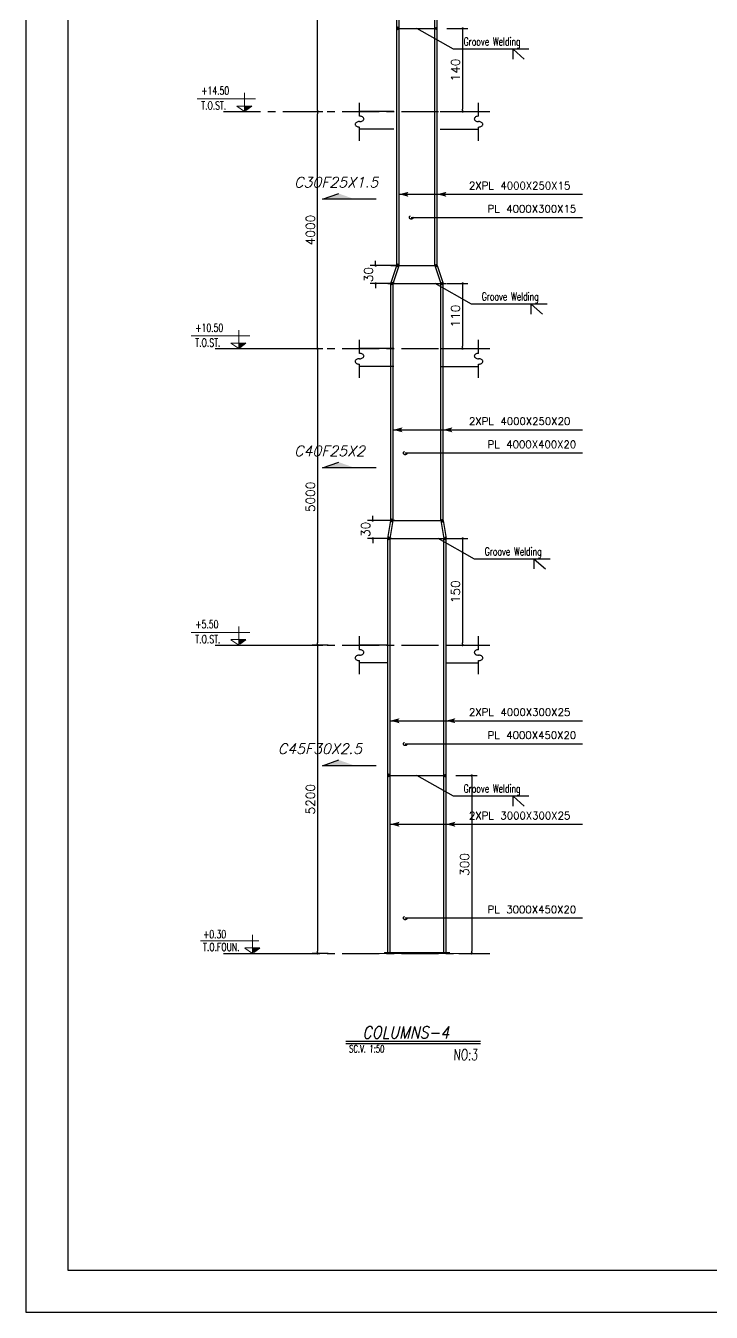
# Model space of a CAD drawing. Header units: inches. Extents: x 1387 to 2676, y -3554 to -2136.
# Drawn here: x 2520.25 to 2543.36, y -2457.75 to -2414.35 of the extents above; entities that cross this region are included whole.
import ezdxf

# ---------------------------------------------------------------- set-up
doc = ezdxf.new("R2010")
doc.units = ezdxf.units.IN
doc.header["$MEASUREMENT"] = 0
doc.linetypes.add('CENTER', pattern=[2, 1.25, -0.25, 0.25, -0.25])
doc.linetypes.add('HIDDEN', pattern=[0.375, 0.25, -0.125])
for name, color, linetype in [('1', 1, 'Continuous'), ('1R', 1, 'Continuous'), ('2H', 2, 'HIDDEN'), ('2Y', 2, 'Continuous'), ('3', 3, 'HIDDEN'), ('3G', 3, 'Continuous'), ('4C', 4, 'Continuous'), ('6M', 6, 'Continuous'), ('AXE', 1, 'CENTER'), ('COL-2', 3, 'Continuous'), ('D', 1, 'Continuous'), ('DIM', 8, 'Continuous'), ('Layer4', 118, 'Continuous'), ('LEVEL', 3, 'HIDDEN'), ('Pich', 2, 'Continuous')]:
    doc.layers.add(name, color=color, linetype=linetype)
doc.layers.add('2', color=2, linetype='Continuous', lineweight=9)
doc.styles.add('ITALICT', font='italict')
doc.styles.add('ROMANC', font='TXT.shx')
doc.styles.add('ROMANS', font='ROMANS')
doc.styles.add('ROMANT', font='romant')
doc.dimstyles.new('1-100', dxfattribs={"dimtxt": 0.3, "dimasz": 0.08, "dimexe": 0.18, "dimexo": 0.0625, "dimgap": 0.09, "dimtad": 1, "dimdec": 0, "dimlfac": 1000, "dimdsep": 46, "dimtxsty": 'ROMANT', "dimblk": 'DOT', "dimcen": 0.09, "dimclrd": 1, "dimclre": 1, "dimclrt": 3, "dimadec": 0, "dimazin": 0, "dimtfac": 1, "dimtdec": 0, "dimtix": 1, "dimtofl": 0, "dimtmove": 2, "dimatfit": 3, "dimldrblk": 'DOT', "dimfxl": 1, "dimtolj": 1, "dimarcsym": 0})
doc.dimstyles.new('1-50-2', dxfattribs={"dimtxt": 0.3, "dimasz": 0.08, "dimexe": 0.18, "dimexo": 0.0625, "dimgap": 0.09, "dimtad": 1, "dimdec": 0, "dimlfac": 500, "dimdsep": 46, "dimtxsty": 'ROMANT', "dimblk": 'DOT', "dimcen": 0.09, "dimclrd": 1, "dimclre": 1, "dimclrt": 3, "dimadec": 0, "dimazin": 0, "dimtfac": 1, "dimtdec": 0, "dimtix": 1, "dimtofl": 0, "dimtmove": 2, "dimatfit": 3, "dimldrblk": 'DOT', "dimfxl": 1, "dimtolj": 1, "dimarcsym": 0})

# ---------------------------------------------------------------- blocks, each defined once
blk = doc.blocks.new('DOT')
at = {"layer": 'DIM', "color": 0, "linetype": 'ByBlock'}
blk.add_line((-0.5, 0), (-1, 0), dxfattribs=at)
at = {"layer": 'DIM', "color": 0, "linetype": 'ByBlock', "const_width": 0.5}
blk.add_lwpolyline([(-0.25, 0, 1), (0.25, 0, 1)], format="xyb", close=True, dxfattribs=at)
blk = doc.blocks.new('*D2001')
at = {"layer": 'D', "color": 1, "lineweight": -2, "transparency": 16777216}
for p, q in [((2534.44, -2431.644), (2535.155, -2431.644)), ((2534.975, -2431.724), (2534.975, -2435.162)), ((2534.54, -2435.242), (2535.155, -2435.242))]:
    blk.add_line(p, q, dxfattribs=at)
at = {"layer": 'Defpoints', "color": 0, "transparency": 16777216}
for p in [(2534.378, -2431.644), (2534.478, -2435.242), (2534.975, -2435.242)]:
    blk.add_point(p, dxfattribs=at)
at = {"layer": 'D', "color": 1, "lineweight": -2, "transparency": 16777216, "xscale": 0.08, "yscale": 0.08, "zscale": 0.08}
for p, rotation in [((2534.975, -2431.644), 90), ((2534.975, -2435.242), 270)]:
    blk.add_blockref('DOT', p, dxfattribs=dict(at, rotation=rotation))
at = {"layer": 'D', "color": 2, "transparency": 16777216, "insert": (2534.735, -2433.443), "char_height": 0.3, "attachment_point": 5, "rotation": 90, "style": 'ROMANS'}
blk.add_mtext('\\A1;150', dxfattribs=at)
blk = doc.blocks.new('_Dot')
at = {"layer": 'DIM', "color": 0, "lineweight": -2}
blk.add_line((-0.5, 0), (-1, 0), dxfattribs=at)
at = {"layer": 'DIM', "color": 0, "const_width": 0.5}
blk.add_lwpolyline([(-0.25, 0, 1), (0.25, 0, 1)], format="xyb", close=True, dxfattribs=at)
blk = doc.blocks.new('*D2004')
at = {"layer": 'D', "color": 1, "lineweight": -2, "transparency": 16777216}
for p, q in [((2532.694, -2431.042), (2531.765, -2431.042)), ((2531.945, -2430.962), (2531.945, -2430.882)), ((2532.582, -2431.642), (2531.765, -2431.642)), ((2531.945, -2431.722), (2531.945, -2431.802))]:
    blk.add_line(p, q, dxfattribs=at)
at = {"layer": 'Defpoints', "color": 0, "transparency": 16777216}
for p in [(2532.757, -2431.042), (2531.945, -2431.642), (2532.645, -2431.642, -0.015)]:
    blk.add_point(p, dxfattribs=at)
at = {"layer": 'D', "color": 1, "lineweight": -2, "transparency": 16777216, "xscale": 0.08, "yscale": 0.08, "zscale": 0.08}
for p, rotation in [((2531.945, -2431.042), 270), ((2531.945, -2431.642), 90)]:
    blk.add_blockref('DOT', p, dxfattribs=dict(at, rotation=rotation))
at = {"layer": 'D', "color": 2, "transparency": 16777216, "insert": (2531.705, -2431.342), "char_height": 0.3, "attachment_point": 5, "rotation": 90, "style": 'ROMANS'}
blk.add_mtext('\\A1;30', dxfattribs=at)
blk = doc.blocks.new('*D2005')
at = {"layer": 'Defpoints', "color": 0, "transparency": 16777216}
for p in [(2529.925, -2417.242), (2530.087, -2417.242), (2529.925, -2425.242)]:
    blk.add_point(p, dxfattribs=at)
at = {"layer": 'Pich', "color": 1, "lineweight": -2, "transparency": 16777216}
for p, q in [((2529.988, -2417.242), (2530.267, -2417.242)), ((2530.087, -2425.162), (2530.087, -2417.322)), ((2529.988, -2425.242), (2530.267, -2425.242))]:
    blk.add_line(p, q, dxfattribs=at)
at = {"layer": 'Pich', "color": 1, "lineweight": -2, "transparency": 16777216, "xscale": 0.08, "yscale": 0.08, "zscale": 0.08}
for p, rotation in [((2530.087, -2417.242), 90), ((2530.087, -2425.242), 270)]:
    blk.add_blockref('DOT', p, dxfattribs=dict(at, rotation=rotation))
at = {"layer": 'Pich', "color": 3, "transparency": 16777216, "insert": (2529.847, -2421.242), "char_height": 0.3, "attachment_point": 5, "rotation": 90, "style": 'ROMANT'}
blk.add_mtext('\\A1;4000', dxfattribs=at)
blk = doc.blocks.new('*D2006')
at = {"layer": 'Defpoints', "color": 0, "transparency": 16777216}
for p in [(2530.087, -2425.242), (2530.087, -2435.242), (2530.087, -2435.242)]:
    blk.add_point(p, dxfattribs=at)
at = {"layer": 'Pich', "color": 1, "lineweight": -2, "transparency": 16777216}
for p, q in [((2530.087, -2425.322), (2530.087, -2435.162)), ((2530.149, -2425.242), (2530.267, -2425.242)), ((2530.149, -2435.242), (2530.267, -2435.242))]:
    blk.add_line(p, q, dxfattribs=at)
at = {"layer": 'Pich', "color": 1, "lineweight": -2, "transparency": 16777216, "xscale": 0.08, "yscale": 0.08, "zscale": 0.08}
for p, rotation in [((2530.087, -2425.242), 90), ((2530.087, -2435.242), 270)]:
    blk.add_blockref('DOT', p, dxfattribs=dict(at, rotation=rotation))
at = {"layer": 'Pich', "color": 3, "transparency": 16777216, "insert": (2529.847, -2430.242), "char_height": 0.3, "attachment_point": 5, "rotation": 90, "style": 'ROMANT'}
blk.add_mtext('\\A1;5000', dxfattribs=at)
blk = doc.blocks.new('*D2007')
at = {"layer": 'Defpoints', "color": 0, "transparency": 16777216}
for p in [(2530.507, -2435.242), (2530.087, -2445.642), (2530.507, -2445.642)]:
    blk.add_point(p, dxfattribs=at)
at = {"layer": 'Pich', "color": 1, "lineweight": -2, "transparency": 16777216}
for p, q in [((2530.444, -2435.242), (2529.907, -2435.242)), ((2530.087, -2435.322), (2530.087, -2445.562)), ((2530.444, -2445.642), (2529.907, -2445.642))]:
    blk.add_line(p, q, dxfattribs=at)
at = {"layer": 'Pich', "color": 1, "lineweight": -2, "transparency": 16777216, "xscale": 0.08, "yscale": 0.08, "zscale": 0.08}
for p, rotation in [((2530.087, -2435.242), 90), ((2530.087, -2445.642), 270)]:
    blk.add_blockref('DOT', p, dxfattribs=dict(at, rotation=rotation))
at = {"layer": 'Pich', "color": 3, "transparency": 16777216, "insert": (2529.847, -2440.442), "char_height": 0.3, "attachment_point": 5, "rotation": 90, "style": 'ROMANT'}
blk.add_mtext('\\A1;5200', dxfattribs=at)
blk = doc.blocks.new('*D2008')
at = {"layer": 'Defpoints', "color": 0, "transparency": 16777216}
for p in [(2529.917, -2408.242), (2530.087, -2408.242), (2529.917, -2417.242)]:
    blk.add_point(p, dxfattribs=at)
at = {"layer": 'Pich', "color": 1, "lineweight": -2, "transparency": 16777216}
for p, q in [((2529.979, -2408.242), (2530.267, -2408.242)), ((2530.087, -2417.162), (2530.087, -2408.322)), ((2529.979, -2417.242), (2530.267, -2417.242))]:
    blk.add_line(p, q, dxfattribs=at)
at = {"layer": 'Pich', "color": 1, "lineweight": -2, "transparency": 16777216, "xscale": 0.08, "yscale": 0.08, "zscale": 0.08}
for p, rotation in [((2530.087, -2408.242), 90), ((2530.087, -2417.242), 270)]:
    blk.add_blockref('DOT', p, dxfattribs=dict(at, rotation=rotation))
at = {"layer": 'Pich', "color": 3, "transparency": 16777216, "insert": (2529.847, -2412.742), "char_height": 0.3, "attachment_point": 5, "rotation": 90, "style": 'ROMANT'}
blk.add_mtext('\\A1;4500', dxfattribs=at)
blk = doc.blocks.new('*D2011')
at = {"layer": 'D', "color": 1, "lineweight": -2, "transparency": 16777216}
for p, q in [((2532.794, -2422.442), (2531.865, -2422.442)), ((2532.045, -2422.362), (2532.045, -2422.282)), ((2532.682, -2423.042), (2531.865, -2423.042)), ((2532.045, -2423.122), (2532.045, -2423.202))]:
    blk.add_line(p, q, dxfattribs=at)
at = {"layer": 'Defpoints', "color": 0, "transparency": 16777216}
for p in [(2532.857, -2422.442), (2532.045, -2423.042), (2532.745, -2423.042, -0.015)]:
    blk.add_point(p, dxfattribs=at)
at = {"layer": 'D', "color": 1, "lineweight": -2, "transparency": 16777216, "xscale": 0.08, "yscale": 0.08, "zscale": 0.08}
for p, rotation in [((2532.045, -2422.442), 270), ((2532.045, -2423.042), 90)]:
    blk.add_blockref('DOT', p, dxfattribs=dict(at, rotation=rotation))
at = {"layer": 'D', "color": 2, "transparency": 16777216, "insert": (2531.805, -2422.742), "char_height": 0.3, "attachment_point": 5, "rotation": 90, "style": 'ROMANS'}
blk.add_mtext('\\A1;30', dxfattribs=at)
blk = doc.blocks.new('*D2012')
at = {"layer": 'D', "color": 1, "lineweight": -2, "transparency": 16777216}
for p, q in [((2534.748, -2439.644), (2535.463, -2439.644)), ((2535.283, -2439.724), (2535.283, -2445.562)), ((2534.848, -2445.642), (2535.463, -2445.642))]:
    blk.add_line(p, q, dxfattribs=at)
at = {"layer": 'Defpoints', "color": 0, "transparency": 16777216}
for p in [(2534.685, -2439.644), (2534.785, -2445.642), (2535.283, -2445.642)]:
    blk.add_point(p, dxfattribs=at)
at = {"layer": 'D', "color": 1, "lineweight": -2, "transparency": 16777216, "xscale": 0.08, "yscale": 0.08, "zscale": 0.08}
for p, rotation in [((2535.283, -2439.644), 90), ((2535.283, -2445.642), 270)]:
    blk.add_blockref('DOT', p, dxfattribs=dict(at, rotation=rotation))
at = {"layer": 'D', "color": 2, "transparency": 16777216, "insert": (2535.043, -2442.643), "char_height": 0.3, "attachment_point": 5, "rotation": 90, "style": 'ROMANS'}
blk.add_mtext('\\A1;300', dxfattribs=at)
blk = doc.blocks.new('*D2002')
at = {"layer": 'D', "color": 1, "lineweight": -2, "transparency": 16777216}
for p, q in [((2534.44, -2423.042), (2535.155, -2423.042)), ((2534.975, -2423.122), (2534.975, -2425.162)), ((2534.54, -2425.242), (2535.155, -2425.242))]:
    blk.add_line(p, q, dxfattribs=at)
at = {"layer": 'Defpoints', "color": 0, "transparency": 16777216}
for p in [(2534.378, -2423.042, 0.015), (2534.478, -2425.242), (2534.975, -2425.242)]:
    blk.add_point(p, dxfattribs=at)
at = {"layer": 'D', "color": 1, "lineweight": -2, "transparency": 16777216, "xscale": 0.08, "yscale": 0.08, "zscale": 0.08}
for p, rotation in [((2534.975, -2423.042), 90), ((2534.975, -2425.242), 270)]:
    blk.add_blockref('DOT', p, dxfattribs=dict(at, rotation=rotation))
at = {"layer": 'D', "color": 2, "transparency": 16777216, "insert": (2534.735, -2424.142), "char_height": 0.3, "attachment_point": 5, "rotation": 90, "style": 'ROMANS'}
blk.add_mtext('\\A1;110', dxfattribs=at)
blk = doc.blocks.new('*D2003')
at = {"layer": 'D', "color": 1, "lineweight": -2, "transparency": 16777216}
for p, q in [((2534.44, -2414.442), (2535.155, -2414.442)), ((2534.975, -2414.522), (2534.975, -2417.162)), ((2534.54, -2417.242), (2535.155, -2417.242))]:
    blk.add_line(p, q, dxfattribs=at)
at = {"layer": 'Defpoints', "color": 0, "transparency": 16777216}
for p in [(2534.378, -2414.442, 0.015), (2534.478, -2417.242), (2534.975, -2417.242)]:
    blk.add_point(p, dxfattribs=at)
at = {"layer": 'D', "color": 1, "lineweight": -2, "transparency": 16777216, "xscale": 0.08, "yscale": 0.08, "zscale": 0.08}
for p, rotation in [((2534.975, -2414.442), 90), ((2534.975, -2417.242), 270)]:
    blk.add_blockref('DOT', p, dxfattribs=dict(at, rotation=rotation))
at = {"layer": 'D', "color": 2, "transparency": 16777216, "insert": (2534.735, -2415.842), "char_height": 0.3, "attachment_point": 5, "rotation": 90, "style": 'ROMANS'}
blk.add_mtext('\\A1;140', dxfattribs=at)

msp = doc.modelspace()

# ---------------------------------------------------------------- hatches: boundary and pattern name
at = {"layer": '1R'}
h = msp.add_hatch(color=256, dxfattribs=at)
h.dxf.hatch_style = 1
h.paths.add_polyline_path([(2532.7572831, -2414.38469214), (2532.7572831, -2414.44182093), (2532.8372831, -2414.44182093)])
h.paths.add_polyline_path([(2532.8372831, -2414.44182093), (2532.7572831, -2414.44182093), (2532.7572831, -2414.49327732)])
h = msp.add_hatch(color=256, dxfattribs=at)
h.dxf.hatch_style = 1
h.paths.add_polyline_path([(2534.1172831, -2414.38469214), (2534.1172831, -2414.44182093), (2534.0372831, -2414.44182093)])
h.paths.add_polyline_path([(2534.0372831, -2414.44182093), (2534.1172831, -2414.44182093), (2534.1172831, -2414.48664711)])
h = msp.add_hatch(color=256, dxfattribs=at)
h.dxf.hatch_style = 1
h.paths.add_polyline_path([(2532.7572831, -2422.38469214), (2532.7572831, -2422.44182093), (2532.8372831, -2422.44182093)])
h.paths.add_polyline_path([(2532.8372831, -2422.44182093), (2532.7572831, -2422.44182093), (2532.74013027, -2422.49327939)])
h = msp.add_hatch(color=256, dxfattribs=at)
h.dxf.hatch_style = 1
h.paths.add_polyline_path([(2534.1172831, -2422.38469214), (2534.1172831, -2422.44182093), (2534.0372831, -2422.44182093)])
h.paths.add_polyline_path([(2534.0372831, -2422.44182093), (2534.1172831, -2422.44182093), (2534.13222835, -2422.4866567)])
h = msp.add_hatch(color=256, dxfattribs=at)
h.dxf.hatch_style = 1
h.paths.add_polyline_path([(2532.56613944, -2422.98868285), (2532.5572831, -2423.04182093), (2532.6372831, -2423.04182093)])
h.paths.add_polyline_path([(2532.6372831, -2423.04182093), (2532.5572831, -2423.04182093), (2532.5572831, -2423.09894971)])
h = msp.add_hatch(color=256, dxfattribs=at)
h.dxf.hatch_style = 1
h.paths.add_polyline_path([(2534.30848218, -2422.9890154), (2534.3172831, -2423.04182093), (2534.2372831, -2423.04182093)])
h.paths.add_polyline_path([(2534.2372831, -2423.04182093), (2534.3172831, -2423.04182093), (2534.3172831, -2423.09894971)])
h = msp.add_hatch(color=256, dxfattribs=at)
h.dxf.hatch_style = 1
h.paths.add_polyline_path([(2532.5572831, -2430.98469214), (2532.5572831, -2431.04182093), (2532.6372831, -2431.04182093)])
h.paths.add_polyline_path([(2532.6372831, -2431.04182093), (2532.5572831, -2431.04182093), (2532.54833084, -2431.09553448)])
h = msp.add_hatch(color=256, dxfattribs=at)
h.dxf.hatch_style = 1
h.paths.add_polyline_path([(2534.3172831, -2430.98469214), (2534.3172831, -2431.04182093), (2534.2372831, -2431.04182093)])
h.paths.add_polyline_path([(2534.2372831, -2431.04182093), (2534.3172831, -2431.04182093), (2534.32624254, -2431.0955776)])
h = msp.add_hatch(color=256, dxfattribs=at)
h.dxf.hatch_style = 1
h.paths.add_polyline_path([(2532.46613944, -2431.58868285), (2532.4572831, -2431.64182093), (2532.5372831, -2431.64182093)])
h.paths.add_polyline_path([(2532.5372831, -2431.64182093), (2532.4572831, -2431.64182093), (2532.4572831, -2431.69894971)])
h = msp.add_hatch(color=256, dxfattribs=at)
h.dxf.hatch_style = 1
h.paths.add_polyline_path([(2534.40848218, -2431.5890154), (2534.4172831, -2431.64182093), (2534.3372831, -2431.64182093)])
h.paths.add_polyline_path([(2534.3372831, -2431.64182093), (2534.4172831, -2431.64182093), (2534.4172831, -2431.69894971)])
h = msp.add_hatch(color=256, dxfattribs=at)
h.dxf.hatch_style = 1
h.paths.add_polyline_path([(2532.4572831, -2439.58868285), (2532.4572831, -2439.64182093), (2532.5372831, -2439.64182093)])
h.paths.add_polyline_path([(2532.5372831, -2439.64182093), (2532.4572831, -2439.64182093), (2532.4572831, -2439.69894971)])
h = msp.add_hatch(color=256, dxfattribs=at)
h.dxf.hatch_style = 1
h.paths.add_polyline_path([(2534.4172831, -2439.5890154), (2534.4172831, -2439.64182093), (2534.3372831, -2439.64182093)])
h.paths.add_polyline_path([(2534.3372831, -2439.64182093), (2534.4172831, -2439.64182093), (2534.4172831, -2439.69894971)])
at = {"layer": 'COL-2'}
msp.add_hatch(color=256, dxfattribs=at).paths.add_polyline_path([(2534.54933101, -2445.60672093), (2532.34577351, -2445.60672093), (2532.34577351, -2445.64182093), (2534.54933101, -2445.64182093)])

# ---------------------------------------------------------------- linework, layer by layer
at = {"layer": '1'}
for p, q in [((2532.8372831, -2420.03435658), (2539.01959734, -2420.03435658)), ((2533.2435899, -2420.81529215), (2539.01959734, -2420.81529215)), ((2532.6372831, -2427.98084205), (2539.01959734, -2427.98084205)), ((2533.0435899, -2428.76177763), (2539.01959734, -2428.76177763)), ((2532.5372831, -2437.79353029), (2539.01959734, -2437.79353029)), ((2533.0435899, -2438.57446586), (2539.01959734, -2438.57446586)), ((2532.5372831, -2441.28584886), (2539.01959734, -2441.28584886)), ((2533.0435899, -2444.44818735), (2539.01959734, -2444.44818735))]:
    msp.add_line(p, q, dxfattribs=at)
msp.add_lwpolyline([(2578.30094543, -2456.33286053), (2578.30094543, -2375.06451036), (2521.6679488, -2375.06451036), (2521.6679488, -2456.33286053)], close=True, dxfattribs=at)
at = {"layer": '1R'}
for p, q in [((2532.8372831, -2414.44182093, 0.01499996), (2532.7572831, -2414.38469214, 0.01499996)), ((2532.7572831, -2414.44182093), (2533.9172831, -2414.44182093)), ((2532.7572831, -2414.44182093, 0.01499996), (2534.1172831, -2414.44182093, 0.01499996)), ((2532.8372831, -2414.44182093, 0.01499996), (2532.7572831, -2414.49326984, 0.0255304)), ((2534.66540463, -2415.1384708, 0.01499996), (2533.4372831, -2414.44182093, 0.01499996)), ((2534.0372831, -2414.44182093, 0.01499996), (2534.1172831, -2414.38469214, 0.01499996)), ((2534.0372831, -2414.44182093, 0.01499996), (2534.1172831, -2414.48664711, 0.02550448)), ((2537.2126694, -2415.1384708, 0.01499996), (2534.66540463, -2415.1384708, 0.01499996)), ((2532.5572831, -2422.44182093, 0.01499996), (2533.9172831, -2422.44182093, 0.01499996)), ((2532.8372831, -2422.44182093, 0.02999992), (2532.74013027, -2422.49327939, 0.01499996)), ((2532.8372831, -2422.44182093, 0.02999992), (2532.7572831, -2422.38469214, 0.02999992)), ((2532.7572831, -2422.44182093, 0.02999992), (2534.1172831, -2422.44182093, 0.02999992)), ((2534.0372831, -2422.44182093, 0.02999992), (2534.1172831, -2422.38469214, 0.02999992)), ((2534.0372831, -2422.44182093, 0.02999992), (2534.13222835, -2422.4866567, 0.01499996)), ((2532.6372831, -2423.04182093, 0.02999992), (2532.56613944, -2422.98868285, 0.01632841)), ((2534.2372831, -2423.04182093, 0.01499996), (2534.30848218, -2422.9890154, 0.01499996)), ((2532.4572831, -2423.04182093, 0.01499996), (2534.4172831, -2423.04182093, 0.01499996)), ((2532.4572831, -2423.04182093, 0.01499996), (2534.4172831, -2423.04182093, 0.01499996)), ((2532.4572831, -2423.04182093, 0.01499996), (2534.2172831, -2423.04182093, 0.01499996)), ((2532.4572831, -2423.04182093, 0.01499996), (2534.2172831, -2423.04182093, 0.01499996)), ((2532.6372831, -2423.04182093, 0.02999992), (2532.5572831, -2423.09894971, 0.02999992)), ((2535.27589296, -2423.7384708, 0.01499996), (2534.04777143, -2423.04182093, 0.01499996)), ((2534.2372831, -2423.04182093, 0.01499996), (2534.3172831, -2423.09894971, 0.01499996)), ((2537.82315773, -2423.7384708, 0.01499996), (2535.27589296, -2423.7384708, 0.01499996)), ((2532.6372831, -2431.04182093, 0.01499996), (2532.5482553, -2431.09598773, -0.00135417)), ((2532.6372831, -2431.04182093, 0.01499996), (2532.5572831, -2430.98469214, 0.01499996)), ((2532.5572831, -2431.04182093), (2533.9172831, -2431.04182093)), ((2532.7572831, -2431.04182093, 0.01499996), (2534.2172831, -2431.04182093, 0.01499996)), ((2534.2372831, -2431.04182093, 0.01499996), (2534.3172831, -2430.98469214, 0.01499996)), ((2534.2372831, -2431.04182093, 0.01499996), (2534.32624254, -2431.0955776)), ((2532.4572831, -2431.64182093), (2534.4172831, -2431.64182093)), ((2532.4572831, -2431.64182093), (2534.4172831, -2431.64182093)), ((2532.4572831, -2431.64182093), (2534.2172831, -2431.64182093)), ((2532.4572831, -2431.64182093), (2534.2172831, -2431.64182093)), ((2532.5372831, -2431.64182093), (2532.4572831, -2431.69894971)), ((2532.5372831, -2431.64182093), (2532.46613944, -2431.58868285, -0.01367151)), ((2535.37589296, -2432.3384708), (2534.14777143, -2431.64182093)), ((2534.3372831, -2431.64182093), (2534.40848218, -2431.5890154)), ((2534.3372831, -2431.64182093), (2534.4172831, -2431.69894971)), ((2537.92315773, -2432.3384708), (2535.37589296, -2432.3384708)), ((2532.5372831, -2439.64182093), (2532.4572831, -2439.58868285)), ((2532.5372831, -2439.64182093), (2532.4572831, -2439.69894971)), ((2532.5372831, -2439.64182093), (2534.4172831, -2439.64182093)), ((2532.5372831, -2439.64182093), (2534.4172831, -2439.64182093)), ((2532.5372831, -2439.64182093), (2534.2972831, -2439.64182093)), ((2532.5372831, -2439.64182093), (2534.2972831, -2439.64182093)), ((2534.66540463, -2440.3384708), (2533.4372831, -2439.64182093)), ((2534.3372831, -2439.64182093), (2534.4172831, -2439.5890154)), ((2534.3372831, -2439.64182093), (2534.4172831, -2439.69894971)), ((2537.2126694, -2440.3384708), (2534.66540463, -2440.3384708))]:
    msp.add_line(p, q, dxfattribs=at)
at = {"layer": '2'}
for p, q in [((2527.9989049, -2416.81370702, 0.01499996), (2526.02725184, -2416.81370702, 0.01499996)), ((2527.62899801, -2417.24182093, 0.01499996), (2527.62899801, -2416.61739026, 0.01499996)), ((2527.62899801, -2417.24182093, 0.01499996), (2527.36895314, -2417.06165807, 0.01499996)), ((2527.36901974, -2417.05694723, 0.01499996), (2527.86910601, -2417.05694723, 0.01499996)), ((2527.42899801, -2425.24182093), (2527.42899801, -2424.61739026)), ((2527.7989049, -2424.81370702), (2525.82725184, -2424.81370702)), ((2527.42899801, -2425.24182093), (2527.16895314, -2425.06165807)), ((2527.16901974, -2425.05694723), (2527.66910601, -2425.05694723)), ((2527.42899801, -2435.24182093), (2527.42899801, -2434.61739026)), ((2527.7989049, -2434.81370702), (2525.82725184, -2434.81370702)), ((2527.42899801, -2435.24182093), (2527.16895314, -2435.06165807)), ((2527.16901974, -2435.05694723), (2527.66910601, -2435.05694723)), ((2527.8982992, -2445.64182093), (2527.8982992, -2445.01739026)), ((2528.11114519, -2445.21370702), (2526.13949212, -2445.21370702)), ((2527.8982992, -2445.64182093), (2527.63825433, -2445.46165807)), ((2527.63832093, -2445.45694723), (2528.1384072, -2445.45694723)), ((2531.61026487, -2445.64182093), (2535.62049374, -2445.64182093)), ((2532.34577351, -2445.60672093), (2534.54977351, -2445.60672093))]:
    msp.add_line(p, q, dxfattribs=at)
at = {"layer": '2H'}
for p, q in [((2527.86903942, -2417.06165807, 0.01499996), (2527.62899801, -2417.24182093, 0.01499996)), ((2527.66903942, -2425.06165807), (2527.42899801, -2425.24182093)), ((2527.66903942, -2435.06165807), (2527.42899801, -2435.24182093)), ((2528.13834061, -2445.46165807), (2527.8982992, -2445.64182093))]:
    msp.add_line(p, q, dxfattribs=at)
at = {"layer": '2Y'}
for p, q in [((2536.67835844, -2415.47434832, 0.01499996), (2536.67835844, -2415.13934313, 0.01499996)), ((2536.67835844, -2415.13934313, 0.01499996), (2537.05306096, -2415.47434832, 0.01499996)), ((2531.50054521, -2417.40026768), (2531.50054521, -2416.94464456)), ((2535.51267413, -2417.40026768), (2535.51267413, -2416.94464456)), ((2531.50054521, -2418.22621456), (2531.50054521, -2417.76563008)), ((2535.51267413, -2418.22621456), (2535.51267413, -2417.76563008)), ((2537.28884677, -2424.07434832, 0.01499996), (2537.28884677, -2423.73934313, 0.01499996)), ((2537.28884677, -2423.73934313, 0.01499996), (2537.66354929, -2424.07434832, 0.01499996)), ((2531.50054521, -2425.40026768), (2531.50054521, -2424.94464456)), ((2535.51267413, -2425.40026768), (2535.51267413, -2424.94464456)), ((2531.50054521, -2426.22621456), (2531.50054521, -2425.76563008)), ((2535.51267413, -2426.22621456), (2535.51267413, -2425.76563008)), ((2537.38884677, -2432.67434832), (2537.38884677, -2432.33934313)), ((2537.38884677, -2432.33934313), (2537.76354929, -2432.67434832)), ((2531.50054521, -2435.40026768), (2531.50054521, -2434.94464456)), ((2535.51267413, -2435.40026768), (2535.51267413, -2434.94464456)), ((2531.50054521, -2436.22621456), (2531.50054521, -2435.76563008)), ((2535.51267413, -2436.22621456), (2535.51267413, -2435.76563008)), ((2536.67835844, -2440.67434832), (2536.67835844, -2440.33934313)), ((2536.67835844, -2440.33934313), (2537.05306096, -2440.67434832))]:
    msp.add_line(p, q, dxfattribs=at)
for centre, radius, start, end in [((2531.41709064, -2417.67428948), 0.05975846, 146.998455308, 179.999999999), ((2531.41709064, -2417.67428948), 0.05975846, 180, 213.001544691), ((2531.45700502, -2417.70021171), 0.10735174, 122.529539564, 146.998455308), ((2531.45700502, -2417.64836724), 0.10735174, 213.001544692, 237.470460436), ((2531.48329949, -2417.74143883), 0.15625036, 104.798504114, 122.529539568), ((2531.48329949, -2417.60714012), 0.15625036, 237.470460436, 255.201495889), ((2531.50054521, -2417.80671817), 0.22376929, 89.999999997, 104.798504111), ((2531.50054521, -2417.54186079), 0.22376929, 255.201495889, 270), ((2531.50054521, -2417.62403697), 0.22376929, 75.201495889, 90.000000003), ((2531.50054521, -2417.35917959), 0.22376929, 270, 284.798504114), ((2531.51779093, -2417.55875763), 0.15625036, 57.470460436, 75.201495889), ((2531.51779093, -2417.42445892), 0.15625036, 284.798504111, 302.529539564), ((2531.5440854, -2417.51753051), 0.10735174, 33.001544692, 57.470460436), ((2531.5440854, -2417.46568605), 0.10735174, 302.529539564, 326.998455309), ((2531.58399978, -2417.49160828), 0.05975846, 359.999999998, 33.001544691), ((2531.58399978, -2417.49160828), 0.05975846, 326.998455309, 0), ((2535.42921956, -2417.49160828), 0.05975846, 146.998455309, 180.000000002), ((2535.42921956, -2417.49160828), 0.05975846, 180, 213.001544691), ((2535.46913394, -2417.51753051), 0.10735174, 122.529539564, 146.998455308), ((2535.46913394, -2417.46568605), 0.10735174, 213.001544691, 237.470460436), ((2535.49542841, -2417.55875763), 0.15625036, 104.798504111, 122.529539564), ((2535.49542841, -2417.42445892), 0.15625036, 237.470460436, 255.201495889), ((2535.51267413, -2417.62403697), 0.22376929, 89.999999997, 104.798504111), ((2535.51267413, -2417.35917959), 0.22376929, 255.201495886, 270), ((2535.51267413, -2417.80671817), 0.22376929, 75.201495889, 90.000000003), ((2535.51267413, -2417.54186079), 0.22376929, 270, 284.798504111), ((2535.52991985, -2417.74143883), 0.15625036, 57.470460432, 75.201495886), ((2535.52991985, -2417.60714012), 0.15625036, 284.798504111, 302.529539564), ((2535.55621432, -2417.70021171), 0.10735174, 33.001544692, 57.470460436), ((2535.55621432, -2417.64836724), 0.10735174, 302.529539564, 326.998455308), ((2535.5961287, -2417.67428948), 0.05975846, 0.000000001, 33.001544692), ((2535.5961287, -2417.67428948), 0.05975846, 326.998455309, 0), ((2531.45700502, -2425.70021171), 0.10735174, 122.529539564, 146.998455308), ((2531.48329949, -2425.74143883), 0.15625036, 104.798504114, 122.529539568), ((2531.50054521, -2425.80671817), 0.22376929, 89.999999997, 104.798504111), ((2531.50054521, -2425.62403697), 0.22376929, 75.201495889, 90.000000003), ((2531.50054521, -2425.35917959), 0.22376929, 270, 284.798504114), ((2531.51779093, -2425.55875763), 0.15625036, 57.470460436, 75.201495889), ((2531.51779093, -2425.42445892), 0.15625036, 284.798504111, 302.529539564), ((2531.5440854, -2425.51753051), 0.10735174, 33.001544692, 57.470460436), ((2531.5440854, -2425.46568605), 0.10735174, 302.529539564, 326.998455309), ((2531.58399978, -2425.49160828), 0.05975846, 359.999999998, 33.001544691), ((2531.58399978, -2425.49160828), 0.05975846, 326.998455309, 0), ((2535.42921956, -2425.49160828), 0.05975846, 146.998455309, 180.000000002), ((2535.42921956, -2425.49160828), 0.05975846, 180, 213.001544691), ((2535.46913394, -2425.51753051), 0.10735174, 122.529539564, 146.998455308), ((2535.46913394, -2425.46568605), 0.10735174, 213.001544691, 237.470460436), ((2535.49542841, -2425.55875763), 0.15625036, 104.798504111, 122.529539564), ((2535.49542841, -2425.42445892), 0.15625036, 237.470460436, 255.201495889), ((2535.51267413, -2425.62403697), 0.22376929, 89.999999997, 104.798504111), ((2535.51267413, -2425.35917959), 0.22376929, 255.201495886, 270), ((2535.51267413, -2425.80671817), 0.22376929, 75.201495889, 90.000000003), ((2535.52991985, -2425.74143883), 0.15625036, 57.470460432, 75.201495886), ((2535.55621432, -2425.70021171), 0.10735174, 33.001544692, 57.470460436), ((2531.41709064, -2425.67428948), 0.05975846, 146.998455308, 179.999999999), ((2531.41709064, -2425.67428948), 0.05975846, 180, 213.001544691), ((2531.45700502, -2425.64836724), 0.10735174, 213.001544692, 237.470460436), ((2531.48329949, -2425.60714012), 0.15625036, 237.470460436, 255.201495889), ((2531.50054521, -2425.54186079), 0.22376929, 255.201495889, 270), ((2535.51267413, -2425.54186079), 0.22376929, 270, 284.798504111), ((2535.52991985, -2425.60714012), 0.15625036, 284.798504111, 302.529539564), ((2535.55621432, -2425.64836724), 0.10735174, 302.529539564, 326.998455308), ((2535.5961287, -2425.67428948), 0.05975846, 0.000000001, 33.001544692), ((2535.5961287, -2425.67428948), 0.05975846, 326.998455309, 0), ((2531.48329949, -2435.74143883), 0.15625036, 104.798504114, 122.529539568), ((2531.50054521, -2435.80671817), 0.22376929, 89.999999997, 104.798504111), ((2531.50054521, -2435.62403697), 0.22376929, 75.201495889, 90.000000003), ((2531.50054521, -2435.35917959), 0.22376929, 270, 284.798504114), ((2531.51779093, -2435.55875763), 0.15625036, 57.470460436, 75.201495889), ((2531.51779093, -2435.42445892), 0.15625036, 284.798504111, 302.529539564), ((2531.5440854, -2435.51753051), 0.10735174, 33.001544692, 57.470460436), ((2531.5440854, -2435.46568605), 0.10735174, 302.529539564, 326.998455309), ((2531.58399978, -2435.49160828), 0.05975846, 359.999999998, 33.001544691), ((2531.58399978, -2435.49160828), 0.05975846, 326.998455309, 0), ((2535.42921956, -2435.49160828), 0.05975846, 146.998455309, 180.000000002), ((2535.42921956, -2435.49160828), 0.05975846, 180, 213.001544691), ((2535.46913394, -2435.51753051), 0.10735174, 122.529539564, 146.998455308), ((2535.46913394, -2435.46568605), 0.10735174, 213.001544691, 237.470460436), ((2535.49542841, -2435.55875763), 0.15625036, 104.798504111, 122.529539564), ((2535.49542841, -2435.42445892), 0.15625036, 237.470460436, 255.201495889), ((2535.51267413, -2435.62403697), 0.22376929, 89.999999997, 104.798504111), ((2535.51267413, -2435.35917959), 0.22376929, 255.201495886, 270), ((2535.51267413, -2435.80671817), 0.22376929, 75.201495889, 90.000000003), ((2535.52991985, -2435.74143883), 0.15625036, 57.470460432, 75.201495886), ((2531.41709064, -2435.67428948), 0.05975846, 146.998455308, 179.999999999), ((2531.41709064, -2435.67428948), 0.05975846, 180, 213.001544691), ((2531.45700502, -2435.70021171), 0.10735174, 122.529539564, 146.998455308), ((2531.45700502, -2435.64836724), 0.10735174, 213.001544692, 237.470460436), ((2531.48329949, -2435.60714012), 0.15625036, 237.470460436, 255.201495889), ((2531.50054521, -2435.54186079), 0.22376929, 255.201495889, 270), ((2535.51267413, -2435.54186079), 0.22376929, 270, 284.798504111), ((2535.52991985, -2435.60714012), 0.15625036, 284.798504111, 302.529539564), ((2535.55621432, -2435.70021171), 0.10735174, 33.001544692, 57.470460436), ((2535.55621432, -2435.64836724), 0.10735174, 302.529539564, 326.998455308), ((2535.5961287, -2435.67428948), 0.05975846, 0.000000001, 33.001544692), ((2535.5961287, -2435.67428948), 0.05975846, 326.998455309, 0)]:
    msp.add_arc(centre, radius, start, end, dxfattribs=at)
at = {"layer": '3'}
for centre in [(2533.2435899, -2420.81529215), (2533.0435899, -2428.76177763), (2533.0435899, -2438.57446586), (2533.0435899, -2444.44818735)]:
    msp.add_circle(centre, 0.06, dxfattribs=at)
for points in [[(2527.62899801, -2417.24182093, 0.01499996), (2527.86903942, -2417.06165807, 0.01499996), (2527.62899801, -2417.06165807, 0.01499996)], [(2532.8372831, -2420.03435658), (2533.0945184, -2420.03435658), (2533.15091776, -2419.95030057)], [(2534.1172831, -2420.03434572, 0.02886904), (2534.3745184, -2420.03434572, 0.02886904), (2534.43091776, -2419.95028971, 0.02886904)], [(2532.8372831, -2420.03435658), (2533.0945184, -2420.03435658), (2533.15091776, -2420.11841258)], [(2534.1172831, -2420.03434572, 0.02886904), (2534.3745184, -2420.03434572, 0.02886904), (2534.43091776, -2420.11840173, 0.02886904)], [(2527.42899801, -2425.24182093), (2527.66903942, -2425.06165807), (2527.42899801, -2425.06165807)], [(2532.6372831, -2427.98084205), (2532.8945184, -2427.98084205), (2532.95091776, -2427.89678604)], [(2532.6372831, -2427.98084205), (2532.8945184, -2427.98084205), (2532.95091776, -2428.06489806)], [(2534.3172831, -2427.98084205), (2534.5745184, -2427.98084205), (2534.63091776, -2427.89678604)], [(2534.3172831, -2427.98084205), (2534.5745184, -2427.98084205), (2534.63091776, -2428.06489806)], [(2527.42899801, -2435.24182093), (2527.66903942, -2435.06165807), (2527.42899801, -2435.06165807)], [(2532.5372831, -2437.79353029), (2532.7945184, -2437.79353029), (2532.85091776, -2437.70947428)], [(2534.4172831, -2437.79353029), (2534.6745184, -2437.79353029), (2534.73091776, -2437.70947428)], [(2532.5372831, -2437.79353029), (2532.7945184, -2437.79353029), (2532.85091776, -2437.87758629)], [(2534.4172831, -2437.79353029), (2534.6745184, -2437.79353029), (2534.73091776, -2437.87758629)], [(2532.5372831, -2441.28584886), (2532.7945184, -2441.28584886), (2532.85091776, -2441.20179285)], [(2534.4172831, -2441.28584886), (2534.6745184, -2441.28584886), (2534.73091776, -2441.20179285)], [(2532.5372831, -2441.28584886), (2532.7945184, -2441.28584886), (2532.85091776, -2441.36990487)], [(2534.4172831, -2441.28584886), (2534.6745184, -2441.28584886), (2534.73091776, -2441.36990487)], [(2527.8982992, -2445.64182093), (2528.13834061, -2445.46165807), (2527.8982992, -2445.46165807)]]:
    msp.add_solid(points, dxfattribs=at)
at = {"layer": '3G'}
for p, q in [((2532.7572831, -2422.44182093, 0.02999992), (2532.7572831, -2391.94182093, 0.01499996)), ((2532.8372831, -2422.44182093, 0.02999992), (2532.8372831, -2391.94182093, 0.01499996)), ((2534.0372831, -2422.44182093, 0.02999992), (2534.0372831, -2391.94182093, 0.01492132)), ((2534.0372831, -2422.44182093, 0.02999992), (2534.0372831, -2391.94182093, 0.01492132)), ((2534.1172831, -2422.44182093, 0.02999992), (2534.1172831, -2391.94182093, 0.01492132)), ((2532.6572831, -2417.24182093), (2531.50054521, -2417.24182093)), ((2534.2172831, -2417.24182093), (2535.51267413, -2417.24182093)), ((2532.6572831, -2417.84182093), (2531.50054521, -2417.84182093)), ((2534.2172831, -2417.84182093), (2535.51267413, -2417.84182093)), ((2530.25703219, -2420.20288994), (2530.800965, -2420.00932314)), ((2532.05991158, -2420.20288994), (2530.25703219, -2420.20288994)), ((2532.5572831, -2423.04182093, 0.01499996), (2532.7572831, -2422.44182093, 0.01499996)), ((2532.6372831, -2423.04182093, 0.01499996), (2532.8372831, -2422.44182093, 0.01499996)), ((2534.0372831, -2422.44182093, 0.01499996), (2534.2372831, -2423.04182093, 0.01499996)), ((2534.1172831, -2422.44182093, 0.01499996), (2534.3172831, -2423.04182093, 0.01499996)), ((2532.5572831, -2431.04182093), (2532.5572831, -2423.04182093, 0.01499996)), ((2532.6372831, -2431.04182093), (2532.6372831, -2423.04182093, 0.01499996)), ((2534.2372831, -2431.04182093), (2534.2372831, -2423.04182093, 0.01499996)), ((2534.2372831, -2431.04182093), (2534.2372831, -2423.04182093, 0.01499996)), ((2534.3172831, -2431.04182093), (2534.3172831, -2423.04182093, 0.01499996)), ((2532.6572831, -2425.24182093), (2531.50054521, -2425.24182093)), ((2534.2172831, -2425.24182093), (2535.51267413, -2425.24182093)), ((2532.6572831, -2425.84182093), (2531.50054521, -2425.84182093)), ((2534.2172831, -2425.84182093), (2535.51267413, -2425.84182093)), ((2530.25703219, -2429.26457323), (2530.800965, -2429.07100643)), ((2532.05991158, -2429.26457323), (2530.25703219, -2429.26457323)), ((2532.4572831, -2431.64182093, -0.01499996), (2532.5572831, -2431.04182093)), ((2532.5372831, -2431.64182093, -0.01499996), (2532.6372831, -2431.04182093)), ((2534.2372831, -2431.04182093), (2534.3372831, -2431.64182093)), ((2534.3172831, -2431.04182093), (2534.4172831, -2431.64182093)), ((2532.4572831, -2445.60672093), (2532.4572831, -2431.64182093)), ((2532.5372831, -2445.60672093), (2532.5372831, -2431.64182093)), ((2534.3372831, -2445.60672093), (2534.3372831, -2431.64182093)), ((2534.3372831, -2445.60672093), (2534.3372831, -2431.64182093)), ((2534.4172831, -2445.60672093), (2534.4172831, -2431.64182093)), ((2532.4572831, -2435.24182093), (2531.50054521, -2435.24182093)), ((2534.4172831, -2435.24182093), (2535.51267413, -2435.24182093)), ((2532.4572831, -2435.84182093), (2531.50054521, -2435.84182093)), ((2534.4172831, -2435.84182093), (2535.51267413, -2435.84182093)), ((2530.25703219, -2439.31072084), (2530.800965, -2439.11715404)), ((2532.05991158, -2439.31072084), (2530.25703219, -2439.31072084)), ((2531.04497473, -2448.68121229), (2535.58181999, -2448.68121229))]:
    msp.add_line(p, q, dxfattribs=at)
for points in [[(2530.25703219, -2420.20288994), (2530.800965, -2420.00932314), (2530.800965, -2420.20288994)], [(2531.34489782, -2420.20288994), (2530.800965, -2420.00932314), (2530.800965, -2420.20288994)], [(2530.25703219, -2429.26457323), (2530.800965, -2429.07100643), (2530.800965, -2429.26457323)], [(2531.34489782, -2429.26457323), (2530.800965, -2429.07100643), (2530.800965, -2429.26457323)], [(2530.25703219, -2439.31072084), (2530.800965, -2439.11715404), (2530.800965, -2439.31072084)], [(2531.34489782, -2439.31072084), (2530.800965, -2439.11715404), (2530.800965, -2439.31072084)]]:
    msp.add_solid(points, dxfattribs=at)
at = {"layer": '6M', "color": 4}
msp.add_line((2531.04497473, -2448.60592873), (2535.57540951, -2448.60592873), dxfattribs=at)
at = {"layer": 'AXE'}
for p, q in [((2526.9152205, -2417.24182093), (2535.89522591, -2417.24182093)), ((2526.9152205, -2425.24182093, -0.01499996), (2535.89522591, -2425.24182093, -0.01499996)), ((2526.9152205, -2435.24182093), (2535.89522591, -2435.24182093)), ((2526.9152205, -2445.64182093), (2535.89522591, -2445.64182093))]:
    msp.add_line(p, q, dxfattribs=at)
at = {"layer": 'COL-2'}
msp.add_line((2532.34577351, -2445.60672093), (2532.34577351, -2445.64182093), dxfattribs=at)
at = {"layer": 'D'}
for p, q in [((2526.63638548, -2425.24182093), (2528.78674628, -2425.24182093)), ((2527.64243963, -2425.24182093), (2529.79280044, -2425.24182093)), ((2526.63638548, -2435.24182093), (2528.78674628, -2435.24182093)), ((2527.64243963, -2435.24182093), (2529.79280044, -2435.24182093)), ((2526.94862576, -2445.64182093), (2529.09898657, -2445.64182093)), ((2527.95467992, -2445.64182093), (2530.10504072, -2445.64182093))]:
    msp.add_line(p, q, dxfattribs=at)
at = {"layer": 'Layer4'}
msp.add_lwpolyline([(2520.25212388, -2373.64868545), (2520.25212388, -2457.74868545), (2579.71677035, -2457.74868545), (2579.71677035, -2373.64868545)], close=True, dxfattribs=at)

# ---------------------------------------------------------------- texts
at = {"layer": '2Y', "style": 'ROMANC'}
for s, p in [('2XPL 4000X250X15', (2535.18993344, -2419.86869951)), ('PL 4000X300X15', (2535.81755803, -2420.64963509)), ('2XPL 4000X250X20', (2535.18993344, -2427.81518498)), ('PL 4000X400X20', (2535.81755803, -2428.59612056)), ('2XPL 4000X300X25', (2535.18993344, -2437.62787322)), ('PL 4000X450X20', (2535.81755803, -2438.4088088)), ('2XPL 3000X300X25', (2535.18993344, -2441.12019179)), ('PL 3000X450X20', (2535.81755803, -2444.28253028))]:
    msp.add_text(s, height=0.2499993062, dxfattribs=at).set_placement(p)
at = {"layer": '3', "style": 'ROMANS', "oblique": 3, "width": 0.7}
for s, height, p in [('SC.V. 1:50', 0.24, (2531.14493972, -2448.98160647)), ('NO:3', 0.3696, (2534.66525382, -2449.24602336))]:
    msp.add_text(s, height=height, dxfattribs=at).set_placement(p)
at = {"layer": '3G', "style": 'ITALICT'}
for s, p in [('C30F25X1.5', (2529.29542404, -2419.80532082)), ('C40F25X2', (2529.29542404, -2428.86700411)), ('C45F30X2.5', (2528.74783397, -2438.91315171))]:
    msp.add_text(s, height=0.35, dxfattribs=at).set_placement(p)
at = {"layer": '4C', "style": 'ITALICT', "width": 0.88}
msp.add_text('COLUMNS-4', height=0.4, dxfattribs=at).set_placement((2531.5959748, -2448.50812729))
at = {"layer": 'LEVEL', "style": 'ROMANS', "width": 0.7}
for s, p in [('Groove Welding', (2535.00921655, -2415.01690635, 0.01499996)), ('+14.50', (2526.16805006, -2416.67407289, 0.01499996)), ('T.O.ST.  ', (2526.16805006, -2417.1753198, 0.01499996)), ('Groove Welding', (2535.61970489, -2423.61690635, 0.01499996)), ('+10.50', (2525.96805006, -2424.67407289)), ('T.O.ST.  ', (2525.96805006, -2425.1753198)), ('Groove Welding', (2535.71970489, -2432.21690635)), ('+5.50', (2525.96805006, -2434.67407289)), ('T.O.ST.  ', (2525.96805006, -2435.1753198)), ('Groove Welding', (2535.00921655, -2440.21690635)), ('+0.30', (2526.22814814, -2445.13276833)), ('T.O.FOUN.', (2526.22814814, -2445.56232569))]:
    msp.add_text(s, height=0.27, dxfattribs=at).set_placement(p)

# ---------------------------------------------------------------- dimensions: what is measured, and where the dimension line sits
at = {"layer": 'D'}
for base, p1, p2, text, picture, middle in [((2534.975234, -2417.24182093), (2534.37784361, -2414.44182093, 0.01499996), (2534.47784361, -2417.24182093), '140', '*D2003', (2534.735234, -2415.84182093)), ((2532.04548362, -2423.04182093, 0.04499989), (2532.85654611, -2422.44182093, 0.04499989), (2532.74498273, -2423.04182093, 0.02999992), '30', '*D2011', (2531.80548362, -2422.74182093, 0.04499989)), ((2534.975234, -2425.24182093), (2534.37784361, -2423.04182093, 0.01499996), (2534.47784361, -2425.24182093), '110', '*D2002', (2534.735234, -2424.14182093)), ((2531.94548362, -2431.64182093, 0.01499996), (2532.75654611, -2431.04182093, 0.01499996), (2532.64498274, -2431.64182093), '30', '*D2004', (2531.70548362, -2431.34182093, 0.01499996)), ((2534.975234, -2435.24182093), (2534.37784361, -2431.64365975), (2534.47784361, -2435.24182093), '150', '*D2001', (2534.735234, -2433.44274034)), ((2535.28264958, -2445.64182093), (2534.68525919, -2439.64365975), (2534.78525919, -2445.64182093), '300', '*D2012', (2535.04264958, -2442.64274034))]:
    dim = msp.add_linear_dim(base=base, p1=p1, p2=p2, angle=90, text=text, dimstyle='1-100', override={"dimtxsty": 'ROMANS', "dimclrt": 2, "dimtmove": 1}, dxfattribs=at)
    dim.commit()
    dim.dimension.update_dxf_attribs({"geometry": picture, "text_midpoint": middle})
at = {"layer": 'Pich'}
for base, p1, p2, picture, middle in [((2530.08651273, -2408.24182093), (2529.91651273, -2417.24182093), (2529.91651273, -2408.24182093), '*D2008', (2529.84651273, -2412.74182093)), ((2530.08651273, -2417.24182093), (2529.92503702, -2425.24182093), (2529.92503702, -2417.24182093), '*D2005', (2529.84651273, -2421.24182093)), ((2530.08651273, -2435.24182093), (2530.08651273, -2425.24182093), (2530.08651273, -2435.24182093), '*D2006', (2529.84651273, -2430.24182093)), ((2530.08651273, -2445.64182093), (2530.50651273, -2435.24182093), (2530.50651273, -2445.64182093), '*D2007', (2529.84651273, -2440.44182093))]:
    dim = msp.add_linear_dim(base=base, p1=p1, p2=p2, angle=90, dimstyle='1-50-2', dxfattribs=at)
    dim.commit()
    dim.dimension.update_dxf_attribs({"geometry": picture, "text_midpoint": middle})

doc.saveas('drawing.dxf')
